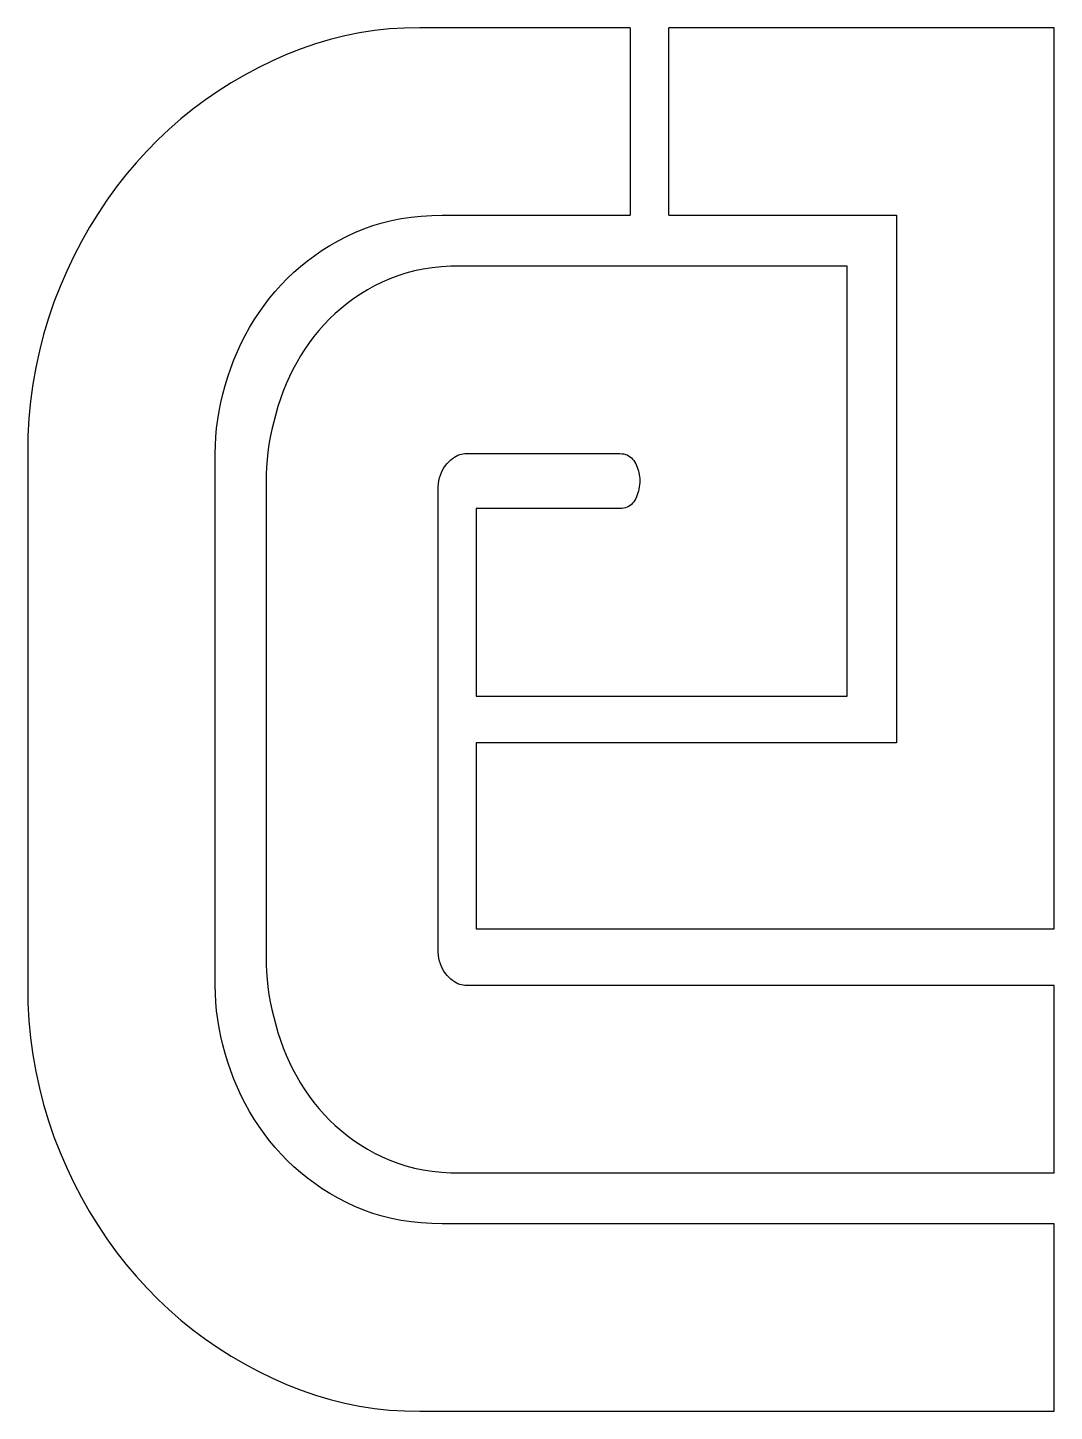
# Model space of a CAD drawing. Extents: x -28 to 1088, y -1245 to 28.
# Drawn here: x 589.3 to 660.7, y -1053.4 to -957.1 of the extents above; entities that cross this region are included whole.
import ezdxf

# ---------------------------------------------------------------- set-up
doc = ezdxf.new("R2010")
doc.units = 0
doc.header["$MEASUREMENT"] = 0
doc.layers.get('0').update_dxf_attribs({"linetype": 'CONTINUOUS'})

msp = doc.modelspace()

# ---------------------------------------------------------------- linework, layer by layer
at = {"color": 7, "ltscale": 0.026197}
for p, q in [((613.393925, -957.34053), (612.35854, -957.501885)), ((612.35854, -1052.992221), (613.393925, -1053.153595))]:
    msp.add_line(p, q, dxfattribs=at)
at = {"color": 7, "ltscale": 0.026214}
for p, q in [((614.436141, -957.225278), (613.393925, -957.34053)), ((613.393925, -1053.153595), (614.436141, -1053.268857))]:
    msp.add_line(p, q, dxfattribs=at)
at = {"color": 7, "ltscale": 0.026284}
for p, q in [((615.485219, -957.156119), (614.436141, -957.225278)), ((614.436141, -1053.268857), (615.485219, -1053.338016))]:
    msp.add_line(p, q, dxfattribs=at)
at = {"color": 7, "ltscale": 0.026405}
for p, q in [((616.541167, -957.133063), (615.485219, -957.156119)), ((615.485219, -1053.338016), (616.541167, -1053.361063))]:
    msp.add_line(p, q, dxfattribs=at)
at = {"color": 7, "ltscale": 0.365803}
msp.add_line((631.173275, -957.133063), (616.541167, -957.133063), dxfattribs=at)
at = {"color": 7, "ltscale": 0.326155}
for p, q in [((631.173275, -957.133063), (631.173275, -970.17927)), ((633.873275, -970.17927), (633.873275, -957.133063)), ((620.464854, -990.582339), (620.464854, -1003.628556)), ((660.68251, -1036.783557), (660.68251, -1023.737359)), ((660.68251, -1053.361063), (660.68251, -1040.314875))]:
    msp.add_line(p, q, dxfattribs=at)
at = {"color": 7}
for p, q in [((660.68251, -957.133063), (633.873275, -957.133063)), ((660.68251, -1019.813692), (660.68251, -957.133063)), ((649.696226, -970.17927), (649.696226, -1006.865579)), ((646.262994, -973.710568), (619.38586, -973.710568)), ((646.262994, -1003.628556), (646.262994, -973.710568)), ((589.271692, -986.756775), (589.271692, -1023.737359)), ((602.31789, -1023.737359), (602.31789, -986.756775)), ((605.849168, -988.718605), (605.849168, -1021.775511)), ((617.816371, -1021.186971), (617.816371, -989.307154)), ((620.464854, -1003.628556), (646.262994, -1003.628556)), ((649.696226, -1006.865579), (620.464854, -1006.865579)), ((620.464854, -1019.813692), (660.68251, -1019.813692)), ((660.68251, -1023.737359), (619.680106, -1023.737359)), ((619.38586, -1036.783557), (660.68251, -1036.783557)), ((660.68251, -1040.314875), (618.110656, -1040.314875)), ((616.541167, -1053.361063), (660.68251, -1053.361063))]:
    msp.add_line(p, q, dxfattribs=at)
at = {"color": 7, "ltscale": 0.02664}
for p, q in [((609.293707, -958.262587), (608.285777, -958.608363)), ((608.285777, -1051.885772), (609.293707, -1052.231519))]:
    msp.add_line(p, q, dxfattribs=at)
at = {"color": 7, "ltscale": 0.026451}
for p, q in [((610.308432, -957.962923), (609.293707, -958.262587)), ((609.293707, -1052.231519), (610.308432, -1052.531202))]:
    msp.add_line(p, q, dxfattribs=at)
at = {"color": 7, "ltscale": 0.026316}
for p, q in [((611.330056, -957.709353), (610.308432, -957.962923)), ((610.308432, -1052.531202), (611.330056, -1052.784782))]:
    msp.add_line(p, q, dxfattribs=at)
at = {"color": 7, "ltscale": 0.02623}
for p, q in [((612.35854, -957.501885), (611.330056, -957.709353)), ((611.330056, -1052.784782), (612.35854, -1052.992221))]:
    msp.add_line(p, q, dxfattribs=at)
at = {"color": 7, "ltscale": 0.027159}
for p, q in [((607.284746, -959.000242), (606.290586, -959.438224)), ((606.290586, -1051.055911), (607.284746, -1051.493874))]:
    msp.add_line(p, q, dxfattribs=at)
at = {"color": 7, "ltscale": 0.026875}
for p, q in [((608.285777, -958.608363), (607.284746, -959.000242)), ((607.284746, -1051.493874), (608.285777, -1051.885772))]:
    msp.add_line(p, q, dxfattribs=at)
at = {"color": 7, "ltscale": 0.027088}
for p, q in [((605.311658, -959.915928), (604.35622, -960.426995)), ((604.35622, -1050.06714), (605.311658, -1050.578187))]:
    msp.add_line(p, q, dxfattribs=at)
at = {"color": 7, "ltscale": 0.027232}
for p, q in [((606.290586, -959.438224), (605.311658, -959.915928)), ((605.311658, -1050.578187), (606.290586, -1051.055911))]:
    msp.add_line(p, q, dxfattribs=at)
at = {"color": 7, "ltscale": 0.026912}
for p, q in [((603.424348, -960.971395), (602.516042, -961.549158)), ((602.516042, -1048.944977), (603.424348, -1049.52272))]:
    msp.add_line(p, q, dxfattribs=at)
at = {"color": 7, "ltscale": 0.026981}
for p, q in [((604.35622, -960.426995), (603.424348, -960.971395)), ((603.424348, -1049.52272), (604.35622, -1050.06714))]:
    msp.add_line(p, q, dxfattribs=at)
at = {"color": 7, "ltscale": 0.026891}
for p, q in [((601.631226, -962.160264), (600.770024, -962.804731)), ((600.770024, -1047.689394), (601.631226, -1048.333862))]:
    msp.add_line(p, q, dxfattribs=at)
at = {"color": 7, "ltscale": 0.026883}
msp.add_line((602.516042, -961.549158), (601.631226, -962.160264), dxfattribs=at)
at = {"color": 7, "ltscale": 0.02694}
msp.add_line((600.770024, -962.804731), (599.932311, -963.482542), dxfattribs=at)
at = {"color": 7, "ltscale": 0.02715}
for p, q in [((599.118126, -964.193706), (598.327507, -964.938231)), ((598.327507, -1045.555904), (599.118126, -1046.30042))]:
    msp.add_line(p, q, dxfattribs=at)
at = {"color": 7, "ltscale": 0.027026}
for p, q in [((599.932311, -963.482542), (599.118126, -964.193706)), ((599.118126, -1046.30042), (599.932311, -1047.011593))]:
    msp.add_line(p, q, dxfattribs=at)
at = {"color": 7, "ltscale": 0.027312}
for p, q in [((598.327507, -964.938231), (597.560416, -965.71609)), ((597.560416, -1044.778025), (598.327507, -1045.555904))]:
    msp.add_line(p, q, dxfattribs=at)
at = {"color": 7, "ltscale": 0.027416}
for p, q in [((597.560416, -965.71609), (596.820345, -966.525348)), ((596.820345, -1043.968777), (597.560416, -1044.778025))]:
    msp.add_line(p, q, dxfattribs=at)
at = {"color": 7, "ltscale": 0.027466}
msp.add_line((596.820345, -966.525348), (596.110664, -967.364033), dxfattribs=at)
at = {"color": 7, "ltscale": 0.027558}
msp.add_line((596.110664, -967.364033), (595.431352, -968.232145), dxfattribs=at)
at = {"color": 7, "ltscale": 0.027688}
for p, q in [((595.431352, -968.232145), (594.782496, -969.129682)), ((594.782496, -1041.364443), (595.431352, -1042.261981))]:
    msp.add_line(p, q, dxfattribs=at)
at = {"color": 7, "ltscale": 0.027859}
for p, q in [((594.782496, -969.129682), (594.164, -970.056656)), ((594.164, -1040.437479), (594.782496, -1041.364443))]:
    msp.add_line(p, q, dxfattribs=at)
at = {"color": 7, "ltscale": 0.028068}
for p, q in [((594.164, -970.056656), (593.575941, -971.013047)), ((593.575941, -1039.481088), (594.164, -1040.437479))]:
    msp.add_line(p, q, dxfattribs=at)
at = {"color": 7, "ltscale": 0.016637}
for p, q in [((612.648899, -971.120948), (613.276719, -970.900239)), ((613.276719, -1039.593886), (612.648899, -1039.373178))]:
    msp.add_line(p, q, dxfattribs=at)
at = {"color": 7, "ltscale": 0.016781}
for p, q in [((613.276719, -970.900239), (613.920138, -970.708957)), ((613.920138, -1039.785178), (613.276719, -1039.593886))]:
    msp.add_line(p, q, dxfattribs=at)
at = {"color": 7, "ltscale": 0.016969}
for p, q in [((613.920138, -970.708957), (614.579338, -970.547111)), ((614.579338, -1039.947024), (613.920138, -1039.785178))]:
    msp.add_line(p, q, dxfattribs=at)
at = {"color": 7, "ltscale": 0.017194}
for p, q in [((614.579338, -970.547111), (615.254214, -970.414692)), ((615.254214, -1040.079443), (614.579338, -1039.947024))]:
    msp.add_line(p, q, dxfattribs=at)
at = {"color": 7, "ltscale": 0.017455}
for p, q in [((615.254214, -970.414692), (615.944775, -970.311689)), ((615.944775, -1040.182426), (615.254214, -1040.079443))]:
    msp.add_line(p, q, dxfattribs=at)
at = {"color": 7, "ltscale": 0.017753}
for p, q in [((615.944775, -970.311689), (616.651069, -970.238123)), ((616.651069, -1040.256012), (615.944775, -1040.182426))]:
    msp.add_line(p, q, dxfattribs=at)
at = {"color": 7, "ltscale": 0.018082}
for p, q in [((616.651069, -970.238123), (617.37301, -970.193983)), ((617.37301, -1040.300152), (616.651069, -1040.256012))]:
    msp.add_line(p, q, dxfattribs=at)
at = {"color": 7, "ltscale": 0.018445}
for p, q in [((617.37301, -970.193983), (618.110656, -970.17927)), ((618.110656, -1040.314875), (617.37301, -1040.300152))]:
    msp.add_line(p, q, dxfattribs=at)
at = {"color": 7, "ltscale": 0.326565}
msp.add_line((618.110656, -970.17927), (631.173275, -970.17927), dxfattribs=at)
at = {"color": 7, "ltscale": 0.395574}
msp.add_line((633.873275, -970.17927), (649.696226, -970.17927), dxfattribs=at)
at = {"color": 7, "ltscale": 0.028316}
for p, q in [((593.575941, -971.013047), (593.018271, -971.998874)), ((593.018271, -1038.495251), (593.575941, -1039.481088))]:
    msp.add_line(p, q, dxfattribs=at)
at = {"color": 7, "ltscale": 0.016343}
for p, q in [((610.861213, -971.953743), (611.4404, -971.650644)), ((611.4404, -1038.843481), (610.861213, -1038.540382))]:
    msp.add_line(p, q, dxfattribs=at)
at = {"color": 7, "ltscale": 0.016467}
msp.add_line((611.4404, -971.650644), (612.036831, -971.371083), dxfattribs=at)
at = {"color": 7, "ltscale": 0.01653}
for p, q in [((612.036831, -971.371083), (612.648899, -971.120948)), ((612.648899, -1039.373178), (612.036831, -1039.123052))]:
    msp.add_line(p, q, dxfattribs=at)
at = {"color": 7, "ltscale": 0.0286}
msp.add_line((593.018271, -971.998874), (592.491028, -973.014118), dxfattribs=at)
at = {"color": 7, "ltscale": 0.015824}
for p, q in [((609.235307, -972.968997), (609.758614, -972.612924)), ((609.758614, -1037.881201), (609.235307, -1037.525129))]:
    msp.add_line(p, q, dxfattribs=at)
at = {"color": 7, "ltscale": 0.015974}
msp.add_line((609.758614, -972.612924), (610.30057, -972.2745), dxfattribs=at)
at = {"color": 7, "ltscale": 0.016148}
for p, q in [((610.30057, -972.2745), (610.861213, -971.953743)), ((610.861213, -1038.540382), (610.30057, -1038.219616))]:
    msp.add_line(p, q, dxfattribs=at)
at = {"color": 7, "ltscale": 0.02892}
for p, q in [((592.491028, -973.014118), (591.994184, -974.058798)), ((591.994184, -1036.435347), (592.491028, -1037.480017))]:
    msp.add_line(p, q, dxfattribs=at)
at = {"color": 7, "ltscale": 0.015529}
for p, q in [((607.777154, -974.143151), (608.244591, -973.734106)), ((608.244591, -1036.760029), (607.777154, -1036.350983))]:
    msp.add_line(p, q, dxfattribs=at)
at = {"color": 7, "ltscale": 0.015601}
for p, q in [((608.244591, -973.734106), (608.730649, -973.342727)), ((608.730649, -1037.151408), (608.244591, -1036.760029))]:
    msp.add_line(p, q, dxfattribs=at)
at = {"color": 7, "ltscale": 0.015699}
for p, q in [((608.730649, -973.342727), (609.235307, -972.968997)), ((609.235307, -1037.525129), (608.730649, -1037.151408))]:
    msp.add_line(p, q, dxfattribs=at)
at = {"color": 7, "ltscale": 0.016153}
for p, q in [((618.047848, -973.765505), (617.405381, -973.834163)), ((617.405381, -1036.659962), (618.047848, -1036.72864))]:
    msp.add_line(p, q, dxfattribs=at)
at = {"color": 7, "ltscale": 0.016536}
for p, q in [((618.70801, -973.72431), (618.047848, -973.765505)), ((618.047848, -1036.72864), (618.70801, -1036.769825))]:
    msp.add_line(p, q, dxfattribs=at)
at = {"color": 7, "ltscale": 0.01695}
for p, q in [((619.38586, -973.710568), (618.70801, -973.72431)), ((618.70801, -1036.769825), (619.38586, -1036.783557))]:
    msp.add_line(p, q, dxfattribs=at)
at = {"color": 7, "ltscale": 0.029275}
for p, q in [((591.994184, -974.058798), (591.527777, -975.132905)), ((591.527777, -1035.36123), (591.994184, -1036.435347))]:
    msp.add_line(p, q, dxfattribs=at)
at = {"color": 7, "ltscale": 0.015462}
for p, q in [((606.898246, -975.014207), (607.328433, -974.569855)), ((607.328433, -1035.92427), (606.898246, -1035.479918))]:
    msp.add_line(p, q, dxfattribs=at)
at = {"color": 7, "ltscale": 0.01548}
msp.add_line((607.328433, -974.569855), (607.777154, -974.143151), dxfattribs=at)
at = {"color": 7, "ltscale": 0.014628}
for p, q in [((614.457687, -974.589467), (613.921168, -974.822935)), ((613.921168, -1035.67119), (614.457687, -1035.904649))]:
    msp.add_line(p, q, dxfattribs=at)
at = {"color": 7, "ltscale": 0.014782}
for p, q in [((615.011941, -974.383481), (614.457687, -974.589467)), ((614.457687, -1035.904649), (615.011941, -1036.110644))]:
    msp.add_line(p, q, dxfattribs=at)
at = {"color": 7, "ltscale": 0.014978}
msp.add_line((615.583824, -974.204949), (615.011941, -974.383481), dxfattribs=at)
at = {"color": 7, "ltscale": 0.015214}
for p, q in [((616.173355, -974.05389), (615.583824, -974.204949)), ((615.583824, -1036.289167), (616.173355, -1036.440225))]:
    msp.add_line(p, q, dxfattribs=at)
at = {"color": 7, "ltscale": 0.01549}
for p, q in [((616.780506, -973.930295), (616.173355, -974.05389)), ((616.173355, -1036.440225), (616.780506, -1036.563821))]:
    msp.add_line(p, q, dxfattribs=at)
at = {"color": 7, "ltscale": 0.015806}
for p, q in [((617.405381, -973.834163), (616.780506, -973.930295)), ((616.780506, -1036.563821), (617.405381, -1036.659962))]:
    msp.add_line(p, q, dxfattribs=at)
at = {"color": 7, "ltscale": 0.029425}
for p, q in [((591.527777, -975.132905), (591.099139, -976.229067)), ((591.099139, -1034.265049), (591.527777, -1035.36123))]:
    msp.add_line(p, q, dxfattribs=at)
at = {"color": 7, "ltscale": 0.015453}
for p, q in [((606.093944, -975.953441), (606.486794, -975.476217)), ((606.486794, -1035.017898), (606.093944, -1034.540694))]:
    msp.add_line(p, q, dxfattribs=at)
at = {"color": 7, "ltscale": 0.015467}
for p, q in [((606.486794, -975.476217), (606.898246, -975.014207)), ((606.898246, -1035.479918), (606.486794, -1035.017898))]:
    msp.add_line(p, q, dxfattribs=at)
at = {"color": 7, "ltscale": 0.014045}
for p, q in [((612.417422, -975.664555), (611.951486, -975.97845)), ((611.951486, -1034.515675), (612.417422, -1034.82958))]:
    msp.add_line(p, q, dxfattribs=at)
at = {"color": 7, "ltscale": 0.014203}
for p, q in [((612.901006, -975.366354), (612.417422, -975.664555)), ((612.417422, -1034.82958), (612.901006, -1035.127762))]:
    msp.add_line(p, q, dxfattribs=at)
at = {"color": 7, "ltscale": 0.014384}
msp.add_line((613.402258, -975.083857), (612.901006, -975.366354), dxfattribs=at)
at = {"color": 7, "ltscale": 0.01452}
for p, q in [((613.921168, -974.822935), (613.402258, -975.083857)), ((613.402258, -1035.410268), (613.921168, -1035.67119))]:
    msp.add_line(p, q, dxfattribs=at)
at = {"color": 7, "ltscale": 0.029381}
for p, q in [((591.099139, -976.229067), (590.715612, -977.339961)), ((590.715612, -1033.154155), (591.099139, -1034.265049))]:
    msp.add_line(p, q, dxfattribs=at)
at = {"color": 7, "ltscale": 0.015394}
for p, q in [((605.36415, -976.946129), (605.719703, -976.443405)), ((605.719703, -1034.050711), (605.36415, -1033.547997))]:
    msp.add_line(p, q, dxfattribs=at)
at = {"color": 7, "ltscale": 0.015413}
msp.add_line((605.719703, -976.443405), (606.093944, -975.953441), dxfattribs=at)
at = {"color": 7, "ltscale": 0.013712}
for p, q in [((611.072578, -976.653326), (610.659616, -977.014306)), ((610.659616, -1033.479829), (611.072578, -1033.840818))]:
    msp.add_line(p, q, dxfattribs=at)
at = {"color": 7, "ltscale": 0.013799}
for p, q in [((611.503208, -976.308041), (611.072578, -976.653326)), ((611.072578, -1033.840818), (611.503208, -1034.186094))]:
    msp.add_line(p, q, dxfattribs=at)
at = {"color": 7, "ltscale": 0.01391}
for p, q in [((611.951486, -975.97845), (611.503208, -976.308041)), ((611.503208, -1034.186094), (611.951486, -1034.515675))]:
    msp.add_line(p, q, dxfattribs=at)
at = {"color": 7, "ltscale": 0.029385}
for p, q in [((590.715612, -977.339961), (590.377159, -978.465569)), ((590.377159, -1032.028556), (590.715612, -1033.154155))]:
    msp.add_line(p, q, dxfattribs=at)
at = {"color": 7, "ltscale": 0.015418}
msp.add_line((604.708867, -977.989818), (605.027208, -977.461603), dxfattribs=at)
at = {"color": 7, "ltscale": 0.015396}
msp.add_line((605.027208, -977.461603), (605.36415, -976.946129), dxfattribs=at)
at = {"color": 7, "ltscale": 0.013614}
for p, q in [((610.264273, -977.390972), (609.886655, -977.783332)), ((609.886655, -1032.710794), (610.264273, -1033.103144))]:
    msp.add_line(p, q, dxfattribs=at)
at = {"color": 7, "ltscale": 0.013651}
msp.add_line((610.659616, -977.014306), (610.264273, -977.390972), dxfattribs=at)
at = {"color": 7, "ltscale": 0.029436}
for p, q in [((590.377159, -978.465569), (590.083866, -979.60588)), ((590.083866, -1030.888235), (590.377159, -1032.028556))]:
    msp.add_line(p, q, dxfattribs=at)
at = {"color": 7, "ltscale": 0.015524}
msp.add_line((604.128188, -979.084527), (604.409184, -978.530792), dxfattribs=at)
at = {"color": 7, "ltscale": 0.015461}
for p, q in [((604.409184, -978.530792), (604.708867, -977.989818)), ((604.708867, -1032.504308), (604.409184, -1031.963323))]:
    msp.add_line(p, q, dxfattribs=at)
at = {"color": 7, "ltscale": 0.013618}
for p, q in [((609.184315, -978.615155), (608.859123, -979.052156)), ((608.859123, -1031.441979), (609.184315, -1031.87897))]:
    msp.add_line(p, q, dxfattribs=at)
at = {"color": 7, "ltscale": 0.013619}
for p, q in [((609.526656, -978.191406), (609.184315, -978.615155)), ((609.184315, -1031.87897), (609.526656, -1032.302729))]:
    msp.add_line(p, q, dxfattribs=at)
at = {"color": 7, "ltscale": 0.013604}
for p, q in [((609.886655, -977.783332), (609.526656, -978.191406)), ((609.526656, -1032.302729), (609.886655, -1032.710794))]:
    msp.add_line(p, q, dxfattribs=at)
at = {"color": 7, "ltscale": 0.015608}
for p, q in [((603.865765, -979.651002), (604.128188, -979.084527)), ((604.128188, -1031.409608), (603.865765, -1030.843124))]:
    msp.add_line(p, q, dxfattribs=at)
at = {"color": 7, "ltscale": 0.013589}
for p, q in [((608.550625, -979.499943), (608.258795, -979.958517)), ((608.258795, -1030.535598), (608.550625, -1030.994182))]:
    msp.add_line(p, q, dxfattribs=at)
at = {"color": 7, "ltscale": 0.013594}
for p, q in [((608.859123, -979.052156), (608.550625, -979.499943)), ((608.550625, -1030.994182), (608.859123, -1031.441979))]:
    msp.add_line(p, q, dxfattribs=at)
at = {"color": 7, "ltscale": 0.029535}
msp.add_line((590.083866, -979.60588), (589.835713, -980.760915), dxfattribs=at)
at = {"color": 7, "ltscale": 0.015834}
for p, q in [((603.396884, -980.822222), (603.62202, -980.230236)), ((603.62202, -1030.263889), (603.396884, -1029.671913))]:
    msp.add_line(p, q, dxfattribs=at)
at = {"color": 7, "ltscale": 0.015711}
for p, q in [((603.62202, -980.230236), (603.865765, -979.651002)), ((603.865765, -1030.843124), (603.62202, -1030.263889))]:
    msp.add_line(p, q, dxfattribs=at)
at = {"color": 7, "ltscale": 0.013633}
for p, q in [((607.983631, -980.427898), (607.725172, -980.908057)), ((607.725172, -1029.586078), (607.983631, -1030.066237))]:
    msp.add_line(p, q, dxfattribs=at)
at = {"color": 7, "ltscale": 0.013602}
for p, q in [((608.258795, -979.958517), (607.983631, -980.427898)), ((607.983631, -1030.066237), (608.258795, -1030.535598))]:
    msp.add_line(p, q, dxfattribs=at)
at = {"color": 7, "ltscale": 0.029681}
for p, q in [((589.835713, -980.760915), (589.632682, -981.930653)), ((589.632682, -1028.563482), (589.835713, -1029.73322))]:
    msp.add_line(p, q, dxfattribs=at)
at = {"color": 7, "ltscale": 0.015611}
for p, q in [((603.008441, -982.016979), (603.191909, -981.420086)), ((603.191909, -1029.07403), (603.008441, -1028.477147))]:
    msp.add_line(p, q, dxfattribs=at)
at = {"color": 7, "ltscale": 0.015801}
for p, q in [((603.191909, -981.420086), (603.396884, -980.822222)), ((603.396884, -1029.671913), (603.191909, -1029.07403))]:
    msp.add_line(p, q, dxfattribs=at)
at = {"color": 7, "ltscale": 0.013748}
for p, q in [((607.483418, -981.399003), (607.258283, -981.900735)), ((607.258283, -1028.5934), (607.483418, -1029.095123))]:
    msp.add_line(p, q, dxfattribs=at)
at = {"color": 7, "ltscale": 0.013681}
for p, q in [((607.725172, -980.908057), (607.483418, -981.399003)), ((607.483418, -1029.095123), (607.725172, -1029.586078))]:
    msp.add_line(p, q, dxfattribs=at)
at = {"color": 7, "ltscale": 0.029874}
for p, q in [((589.632682, -981.930653), (589.474733, -983.115113)), ((589.474733, -1027.379022), (589.632682, -1028.563482))]:
    msp.add_line(p, q, dxfattribs=at)
at = {"color": 7, "ltscale": 0.015437}
for p, q in [((602.846595, -982.61288), (603.008441, -982.016979)), ((603.008441, -1028.477147), (602.846595, -1027.881245))]:
    msp.add_line(p, q, dxfattribs=at)
at = {"color": 7, "ltscale": 0.013934}
for p, q in [((607.049853, -982.413274), (606.858052, -982.936591)), ((606.858052, -1027.557534), (607.049853, -1028.08086))]:
    msp.add_line(p, q, dxfattribs=at)
at = {"color": 7, "ltscale": 0.013832}
for p, q in [((607.258283, -981.900735), (607.049853, -982.413274)), ((607.049853, -1028.08086), (607.258283, -1028.5934))]:
    msp.add_line(p, q, dxfattribs=at)
at = {"color": 7, "ltscale": 0.030112}
for p, q in [((589.474733, -983.115113), (589.361925, -984.314288)), ((589.361925, -1026.179838), (589.474733, -1027.379022))]:
    msp.add_line(p, q, dxfattribs=at)
at = {"color": 7, "ltscale": 0.015142}
msp.add_line((602.587626, -983.801748), (602.706333, -983.207819), dxfattribs=at)
at = {"color": 7, "ltscale": 0.015281}
for p, q in [((602.706333, -983.207819), (602.846595, -982.61288)), ((602.846595, -1027.881245), (602.706333, -1027.286315))]:
    msp.add_line(p, q, dxfattribs=at)
at = {"color": 7, "ltscale": 0.014052}
for p, q in [((606.858052, -982.936591), (606.682955, -983.470705)), ((606.682955, -1027.02343), (606.858052, -1027.557534))]:
    msp.add_line(p, q, dxfattribs=at)
at = {"color": 7, "ltscale": 0.030394}
for p, q in [((589.361925, -984.314288), (589.294238, -985.528165)), ((589.294238, -1024.96596), (589.361925, -1026.179838))]:
    msp.add_line(p, q, dxfattribs=at)
at = {"color": 7, "ltscale": 0.014919}
for p, q in [((602.415022, -984.98671), (602.490494, -984.394724)), ((602.490494, -1026.09941), (602.415022, -1025.507425))]:
    msp.add_line(p, q, dxfattribs=at)
at = {"color": 7, "ltscale": 0.015022}
msp.add_line((602.490494, -984.394724), (602.587626, -983.801748), dxfattribs=at)
at = {"color": 7, "ltscale": 0.013838}
msp.add_line((606.524525, -984.008735), (606.382791, -984.54382), dxfattribs=at)
at = {"color": 7, "ltscale": 0.014022}
for p, q in [((606.682955, -983.470705), (606.524525, -984.008735)), ((606.524525, -1026.4854), (606.682955, -1027.02343))]:
    msp.add_line(p, q, dxfattribs=at)
at = {"color": 7, "ltscale": 0.014836}
msp.add_line((602.361019, -985.577703), (602.415022, -984.98671), dxfattribs=at)
at = {"color": 7, "ltscale": 0.013505}
for p, q in [((606.257733, -985.075961), (606.149332, -985.605177)), ((606.149332, -1024.888949), (606.257733, -1025.418145))]:
    msp.add_line(p, q, dxfattribs=at)
at = {"color": 7, "ltscale": 0.013666}
for p, q in [((606.382791, -984.54382), (606.257733, -985.075961)), ((606.257733, -1025.418145), (606.382791, -1025.950305))]:
    msp.add_line(p, q, dxfattribs=at)
at = {"color": 7, "ltscale": 0.03072}
for p, q in [((589.294238, -985.528165), (589.271692, -986.756775)), ((589.271692, -1023.737359), (589.294238, -1024.96596))]:
    msp.add_line(p, q, dxfattribs=at)
at = {"color": 7, "ltscale": 0.014728}
for p, q in [((602.31789, -986.756775), (602.328648, -986.167735)), ((602.328648, -1024.3264), (602.31789, -1023.737359))]:
    msp.add_line(p, q, dxfattribs=at)
at = {"color": 7, "ltscale": 0.014773}
for p, q in [((602.328648, -986.167735), (602.361019, -985.577703)), ((602.361019, -1024.916422), (602.328648, -1024.3264))]:
    msp.add_line(p, q, dxfattribs=at)
at = {"color": 7, "ltscale": 0.013217}
for p, q in [((606.057637, -986.131428), (605.982569, -986.654755)), ((605.982569, -1023.839371), (606.057637, -1024.362678))]:
    msp.add_line(p, q, dxfattribs=at)
at = {"color": 7, "ltscale": 0.013355}
for p, q in [((606.149332, -985.605177), (606.057637, -986.131428)), ((606.057637, -1024.362678), (606.149332, -1024.888949))]:
    msp.add_line(p, q, dxfattribs=at)
at = {"color": 7, "ltscale": 0.012978}
for p, q in [((605.924236, -987.175136), (605.882502, -987.692574)), ((605.882502, -1022.801561), (605.924236, -1023.318999))]:
    msp.add_line(p, q, dxfattribs=at)
at = {"color": 7, "ltscale": 0.013091}
for p, q in [((605.982569, -986.654755), (605.924236, -987.175136)), ((605.924236, -1023.318999), (605.982569, -1023.839371))]:
    msp.add_line(p, q, dxfattribs=at)
at = {"color": 7, "ltscale": 0.004295}
for p, q in [((618.580999, -987.312954), (618.707048, -987.19622)), ((618.707048, -1023.297905), (618.580999, -1023.181181))]:
    msp.add_line(p, q, dxfattribs=at)
at = {"color": 7, "ltscale": 0.00405}
for p, q in [((618.707048, -987.19622), (618.832116, -987.093227)), ((618.832116, -1023.400898), (618.707048, -1023.297905))]:
    msp.add_line(p, q, dxfattribs=at)
at = {"color": 7, "ltscale": 0.003822}
for p, q in [((618.832116, -987.093227), (618.95623, -987.003966)), ((618.95623, -1023.490169), (618.832116, -1023.400898))]:
    msp.add_line(p, q, dxfattribs=at)
at = {"color": 7, "ltscale": 0.00361}
for p, q in [((618.95623, -987.003966), (619.079306, -986.928437)), ((619.079306, -1023.565698), (618.95623, -1023.490169))]:
    msp.add_line(p, q, dxfattribs=at)
at = {"color": 7, "ltscale": 0.003422}
for p, q in [((619.079306, -986.928437), (619.201439, -986.866639)), ((619.201439, -1023.627496), (619.079306, -1023.565698))]:
    msp.add_line(p, q, dxfattribs=at)
at = {"color": 7, "ltscale": 0.003258}
for p, q in [((619.201439, -986.866639), (619.32257, -986.818573)), ((619.32257, -1023.675562), (619.201439, -1023.627496))]:
    msp.add_line(p, q, dxfattribs=at)
at = {"color": 7, "ltscale": 0.003125}
for p, q in [((619.32257, -986.818573), (619.442759, -986.784239)), ((619.442759, -1023.709906), (619.32257, -1023.675562))]:
    msp.add_line(p, q, dxfattribs=at)
at = {"color": 7, "ltscale": 0.003023}
for p, q in [((619.442759, -986.784239), (619.561909, -986.763637)), ((619.561909, -1023.730498), (619.442759, -1023.709906))]:
    msp.add_line(p, q, dxfattribs=at)
at = {"color": 7, "ltscale": 0.00296}
for p, q in [((619.561909, -986.763637), (619.680106, -986.756775)), ((619.680106, -1023.737359), (619.561909, -1023.730498))]:
    msp.add_line(p, q, dxfattribs=at)
at = {"color": 7, "ltscale": 0.269753}
msp.add_line((619.680106, -986.756775), (630.470228, -986.756775), dxfattribs=at)
at = {"color": 7, "ltscale": 0.003351}
for p, q in [((630.470228, -986.756775), (630.604139, -986.762655)), ((631.56538, -987.464003), (631.623742, -987.584663)), ((630.604139, -990.576469), (630.470228, -990.582339))]:
    msp.add_line(p, q, dxfattribs=at)
at = {"color": 7, "ltscale": 0.003206}
for p, q in [((630.604139, -986.762655), (630.73115, -986.780322)), ((630.73115, -990.558811), (630.604139, -990.576469))]:
    msp.add_line(p, q, dxfattribs=at)
at = {"color": 7, "ltscale": 0.003091}
for p, q in [((630.73115, -986.780322), (630.851253, -986.809739)), ((630.851253, -990.529365), (630.73115, -990.558811))]:
    msp.add_line(p, q, dxfattribs=at)
at = {"color": 7, "ltscale": 0.003015}
for p, q in [((630.851253, -986.809739), (630.964609, -986.850944)), ((630.964609, -990.48818), (630.851253, -990.529365))]:
    msp.add_line(p, q, dxfattribs=at)
at = {"color": 7, "ltscale": 0.002971}
for p, q in [((630.964609, -986.850944), (631.070989, -986.903908)), ((631.070989, -990.435216), (630.964609, -990.48818))]:
    msp.add_line(p, q, dxfattribs=at)
at = {"color": 7, "ltscale": 0.002969}
for p, q in [((631.070989, -986.903908), (631.170547, -986.96865)), ((631.170547, -990.370464), (631.070989, -990.435216))]:
    msp.add_line(p, q, dxfattribs=at)
at = {"color": 7, "ltscale": 0.003005}
for p, q in [((631.170547, -986.96865), (631.263272, -987.045161)), ((631.263272, -990.293963), (631.170547, -990.370464))]:
    msp.add_line(p, q, dxfattribs=at)
at = {"color": 7, "ltscale": 0.003078}
for p, q in [((631.263272, -987.045161), (631.349088, -987.133441)), ((631.349088, -990.205674), (631.263272, -990.293963))]:
    msp.add_line(p, q, dxfattribs=at)
at = {"color": 7, "ltscale": 0.003187}
for p, q in [((631.349088, -987.133441), (631.428091, -987.233499)), ((631.428091, -990.105625), (631.349088, -990.205674))]:
    msp.add_line(p, q, dxfattribs=at)
at = {"color": 7, "ltscale": 0.003326}
for p, q in [((631.428091, -987.233499), (631.500185, -987.345316)), ((631.500185, -989.993799), (631.428091, -990.105625))]:
    msp.add_line(p, q, dxfattribs=at)
at = {"color": 7, "ltscale": 0.01279}
for p, q in [((605.857502, -988.207057), (605.849168, -988.718605)), ((605.849168, -1021.775511), (605.857502, -1022.287059))]:
    msp.add_line(p, q, dxfattribs=at)
at = {"color": 7, "ltscale": 0.012877}
msp.add_line((605.882502, -987.692574), (605.857502, -988.207057), dxfattribs=at)
at = {"color": 7, "ltscale": 0.004993}
msp.add_line((617.918383, -988.443951), (617.975792, -988.252669), dxfattribs=at)
at = {"color": 7, "ltscale": 0.004864}
for p, q in [((617.975792, -988.252669), (618.045904, -988.071192)), ((618.045904, -1022.422933), (617.975792, -1022.241447))]:
    msp.add_line(p, q, dxfattribs=at)
at = {"color": 7, "ltscale": 0.004765}
for p, q in [((618.045904, -988.071192), (618.128795, -987.899541)), ((618.128795, -1022.594585), (618.045904, -1022.422933))]:
    msp.add_line(p, q, dxfattribs=at)
at = {"color": 7, "ltscale": 0.0047}
for p, q in [((618.128795, -987.899541), (618.224455, -987.737685)), ((618.224455, -1022.75645), (618.128795, -1022.594585))]:
    msp.add_line(p, q, dxfattribs=at)
at = {"color": 7, "ltscale": 0.004668}
for p, q in [((618.224455, -987.737685), (618.332846, -987.585645)), ((618.332846, -1022.908471), (618.224455, -1022.75645))]:
    msp.add_line(p, q, dxfattribs=at)
at = {"color": 7, "ltscale": 0.004671}
for p, q in [((618.332846, -987.585645), (618.453988, -987.44341)), ((618.453988, -1023.050715), (618.332846, -1022.908471))]:
    msp.add_line(p, q, dxfattribs=at)
at = {"color": 7, "ltscale": 0.004552}
for p, q in [((618.453988, -987.44341), (618.580999, -987.312954)), ((618.580999, -1023.181181), (618.453988, -1023.050715))]:
    msp.add_line(p, q, dxfattribs=at)
at = {"color": 7, "ltscale": 0.003385}
msp.add_line((631.500185, -987.345316), (631.56538, -987.464003), dxfattribs=at)
at = {"color": 7, "ltscale": 0.003325}
msp.add_line((631.623742, -987.584663), (631.675282, -987.707277), dxfattribs=at)
at = {"color": 7, "ltscale": 0.003308}
msp.add_line((631.675282, -987.707277), (631.719912, -987.831854), dxfattribs=at)
at = {"color": 7, "ltscale": 0.003301}
msp.add_line((631.719912, -987.831854), (631.757653, -987.958394), dxfattribs=at)
at = {"color": 7, "ltscale": 0.003304}
msp.add_line((631.757653, -987.958394), (631.788561, -988.086897), dxfattribs=at)
at = {"color": 7, "ltscale": 0.003316}
msp.add_line((631.788561, -988.086897), (631.812638, -988.217353), dxfattribs=at)
at = {"color": 7, "ltscale": 0.003338}
msp.add_line((631.812638, -988.217353), (631.829747, -988.349782), dxfattribs=at)
at = {"color": 7, "ltscale": 0.005765}
for p, q in [((617.816371, -989.307154), (617.822751, -989.07664)), ((617.822751, -1021.417485), (617.816371, -1021.186971))]:
    msp.add_line(p, q, dxfattribs=at)
at = {"color": 7, "ltscale": 0.005538}
for p, q in [((617.822751, -989.07664), (617.841843, -988.855932)), ((617.841843, -1021.638194), (617.822751, -1021.417485))]:
    msp.add_line(p, q, dxfattribs=at)
at = {"color": 7, "ltscale": 0.005332}
msp.add_line((617.841843, -988.855932), (617.873742, -988.645038), dxfattribs=at)
at = {"color": 7, "ltscale": 0.00515}
for p, q in [((617.873742, -988.645038), (617.918383, -988.443951)), ((617.918383, -1022.050184), (617.873742, -1021.849097))]:
    msp.add_line(p, q, dxfattribs=at)
at = {"color": 7, "ltscale": 0.003567}
msp.add_line((631.788561, -989.216912), (631.757653, -989.356202), dxfattribs=at)
at = {"color": 7, "ltscale": 0.003631}
msp.add_line((631.812638, -989.073696), (631.788561, -989.216912), dxfattribs=at)
at = {"color": 7, "ltscale": 0.003703}
msp.add_line((631.829747, -988.926553), (631.812638, -989.073696), dxfattribs=at)
at = {"color": 7, "ltscale": 0.00337}
msp.add_line((631.829747, -988.349782), (631.840101, -988.484164), dxfattribs=at)
at = {"color": 7, "ltscale": 0.003785}
msp.add_line((631.840101, -988.775495), (631.829747, -988.926553), dxfattribs=at)
at = {"color": 7, "ltscale": 0.00341}
msp.add_line((631.840101, -988.484164), (631.843479, -988.62051), dxfattribs=at)
at = {"color": 7, "ltscale": 0.003876}
msp.add_line((631.843479, -988.62051), (631.840101, -988.775495), dxfattribs=at)
at = {"color": 7, "ltscale": 0.003407}
msp.add_line((631.56538, -989.87413), (631.500185, -989.993799), dxfattribs=at)
at = {"color": 7, "ltscale": 0.003417}
msp.add_line((631.623742, -989.750534), (631.56538, -989.87413), dxfattribs=at)
at = {"color": 7, "ltscale": 0.003439}
msp.add_line((631.675282, -989.623013), (631.623742, -989.750534), dxfattribs=at)
at = {"color": 7, "ltscale": 0.00347}
msp.add_line((631.719912, -989.491566), (631.675282, -989.623013), dxfattribs=at)
at = {"color": 7, "ltscale": 0.003513}
msp.add_line((631.757653, -989.356202), (631.719912, -989.491566), dxfattribs=at)
at = {"color": 7, "ltscale": 0.250134}
msp.add_line((630.470228, -990.582339), (620.464854, -990.582339), dxfattribs=at)
at = {"color": 7, "ltscale": 0.323703}
msp.add_line((620.464854, -1006.865579), (620.464854, -1019.813692), dxfattribs=at)
at = {"color": 7, "ltscale": 0.005333}
msp.add_line((617.873742, -1021.849097), (617.841843, -1021.638194), dxfattribs=at)
at = {"color": 7, "ltscale": 0.012878}
msp.add_line((605.857502, -1022.287059), (605.882502, -1022.801561), dxfattribs=at)
at = {"color": 7, "ltscale": 0.004992}
msp.add_line((617.975792, -1022.241447), (617.918383, -1022.050184), dxfattribs=at)
at = {"color": 7, "ltscale": 0.014837}
msp.add_line((602.415022, -1025.507425), (602.361019, -1024.916422), dxfattribs=at)
at = {"color": 7, "ltscale": 0.015021}
msp.add_line((602.587626, -1026.692358), (602.490494, -1026.09941), dxfattribs=at)
at = {"color": 7, "ltscale": 0.015143}
msp.add_line((602.706333, -1027.286315), (602.587626, -1026.692358), dxfattribs=at)
at = {"color": 7, "ltscale": 0.013839}
msp.add_line((606.382791, -1025.950305), (606.524525, -1026.4854), dxfattribs=at)
at = {"color": 7, "ltscale": 0.029534}
msp.add_line((589.835713, -1029.73322), (590.083866, -1030.888235), dxfattribs=at)
at = {"color": 7, "ltscale": 0.015523}
msp.add_line((604.409184, -1031.963323), (604.128188, -1031.409608), dxfattribs=at)
at = {"color": 7, "ltscale": 0.015419}
msp.add_line((605.027208, -1033.032542), (604.708867, -1032.504308), dxfattribs=at)
at = {"color": 7, "ltscale": 0.015395}
msp.add_line((605.36415, -1033.547997), (605.027208, -1033.032542), dxfattribs=at)
at = {"color": 7, "ltscale": 0.013652}
msp.add_line((610.264273, -1033.103144), (610.659616, -1033.479829), dxfattribs=at)
at = {"color": 7, "ltscale": 0.015414}
msp.add_line((606.093944, -1034.540694), (605.719703, -1034.050711), dxfattribs=at)
at = {"color": 7, "ltscale": 0.014385}
msp.add_line((612.901006, -1035.127762), (613.402258, -1035.410268), dxfattribs=at)
at = {"color": 7, "ltscale": 0.015481}
msp.add_line((607.777154, -1036.350983), (607.328433, -1035.92427), dxfattribs=at)
at = {"color": 7, "ltscale": 0.014977}
msp.add_line((615.011941, -1036.110644), (615.583824, -1036.289167), dxfattribs=at)
at = {"color": 7, "ltscale": 0.028599}
msp.add_line((592.491028, -1037.480017), (593.018271, -1038.495251), dxfattribs=at)
at = {"color": 7, "ltscale": 0.015973}
msp.add_line((610.30057, -1038.219616), (609.758614, -1037.881201), dxfattribs=at)
at = {"color": 7, "ltscale": 0.016468}
msp.add_line((612.036831, -1039.123052), (611.4404, -1038.843481), dxfattribs=at)
at = {"color": 7, "ltscale": 0.027557}
msp.add_line((595.431352, -1042.261981), (596.110664, -1043.130082), dxfattribs=at)
at = {"color": 7, "ltscale": 0.027467}
msp.add_line((596.110664, -1043.130082), (596.820345, -1043.968777), dxfattribs=at)
at = {"color": 7, "ltscale": 0.026939}
msp.add_line((599.932311, -1047.011593), (600.770024, -1047.689394), dxfattribs=at)
at = {"color": 7, "ltscale": 0.026884}
msp.add_line((601.631226, -1048.333862), (602.516042, -1048.944977), dxfattribs=at)

doc.saveas('drawing.dxf')
